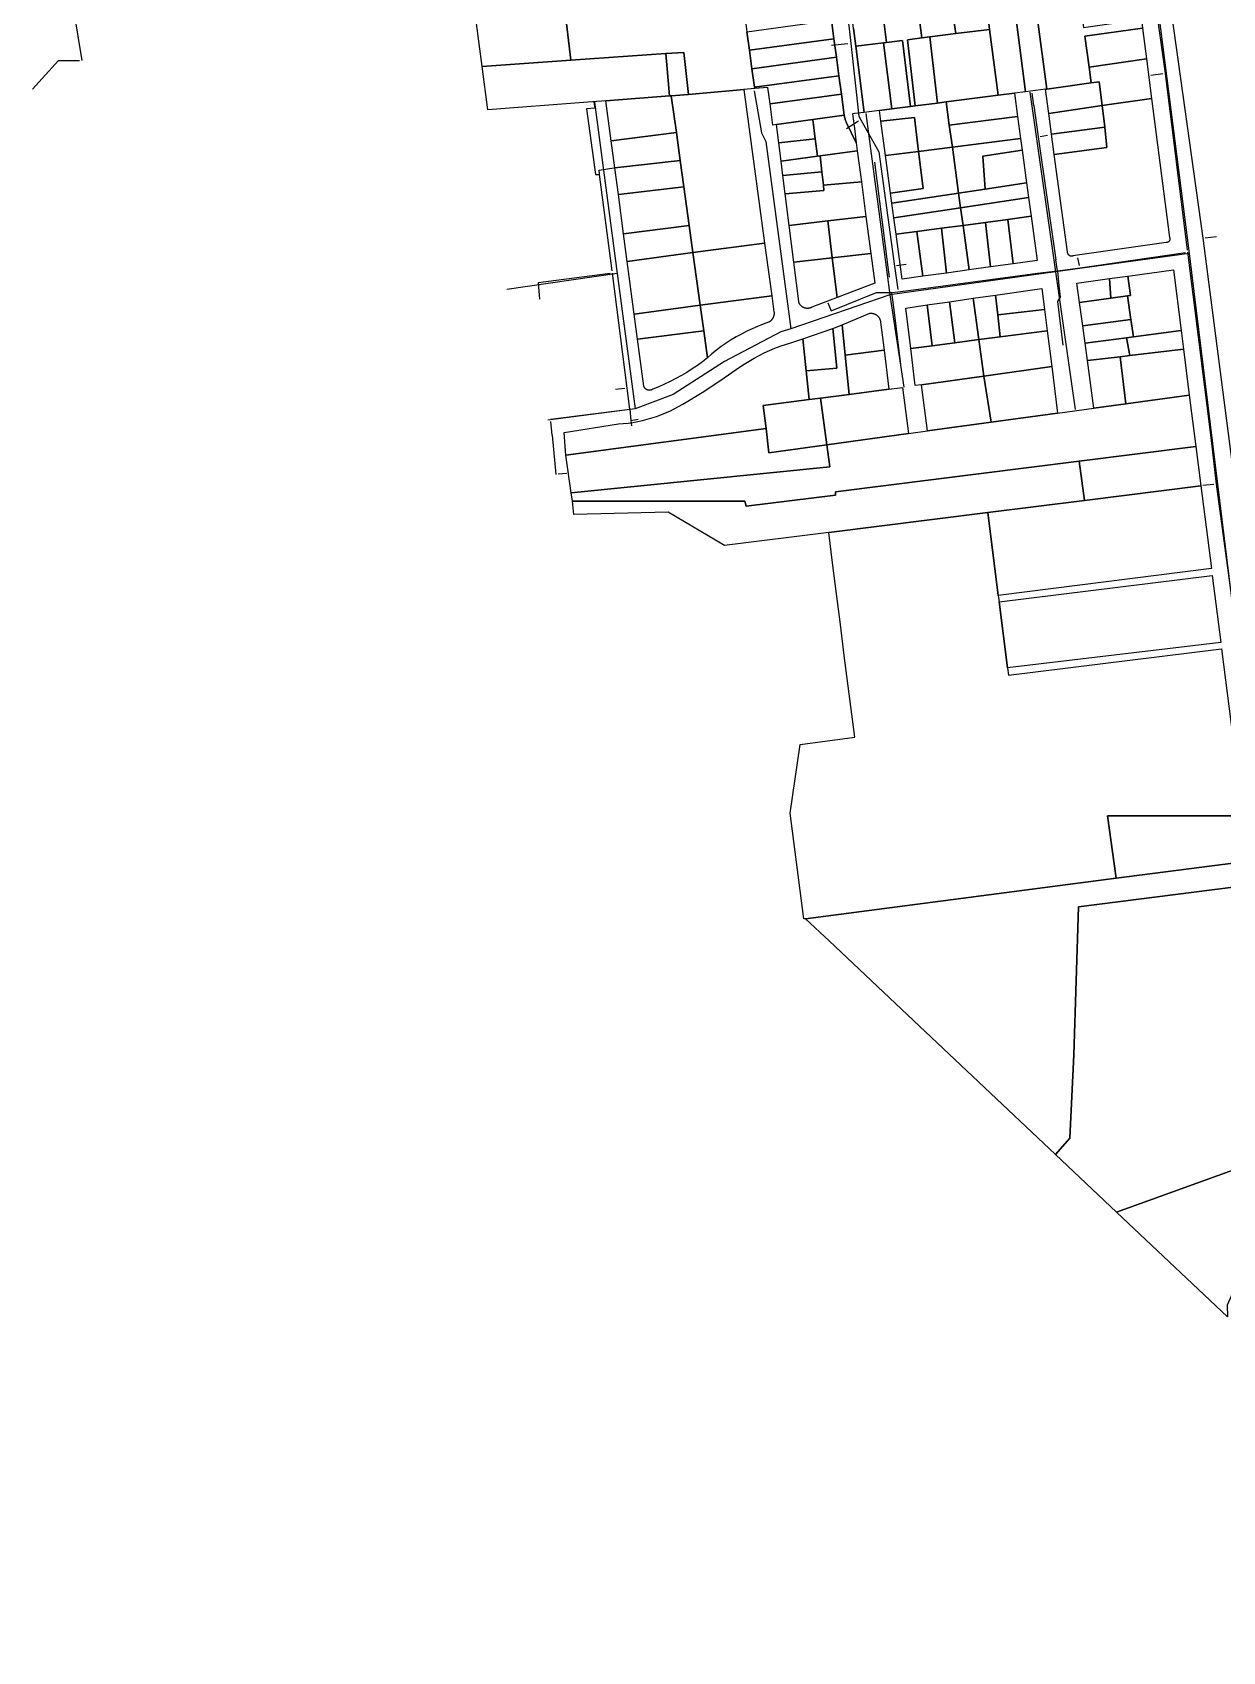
# Model space of a CAD drawing. Extents: x 1876309 to 1899261, y 443723 to 466661.
# Drawn here: x 1889429 to 1892107, y 445657 to 449301 of the extents above; entities that cross this region are included whole.
import ezdxf

# ---------------------------------------------------------------- set-up
doc = ezdxf.new("R2010")
doc.units = 0
doc.header["$MEASUREMENT"] = 0
for name, color, linetype in [('Parcels', 31, 'Continuous'), ('Roads', 7, 'Continuous'), ('Waterlines', 5, 'Continuous')]:
    doc.layers.add(name, color=color, linetype=linetype)

msp = doc.modelspace()

# ---------------------------------------------------------------- linework, layer by layer
at = {"layer": 'Parcels'}
for points in [[(1891011.2, 449511.6), (1891022.6, 449404.5), (1891030.9, 449343.7), (1891036.5, 449302.1), (1891042.2, 449260.5), (1891047.9, 449218.8), (1891053.5, 449177.2), (1891054, 449174), (1891029.5, 449171.8), (1890904.9, 449161.1), (1890894.4, 449255.6), (1890854, 449252.8), (1890640.2, 449237.9), (1890588.1, 449682.8), (1890989.5, 449717.2), (1891004, 449579.5), (1891011.2, 449511.6)], [(1890588.1, 449682.8), (1890640.2, 449237.9), (1890440.9, 449224), (1890383.4, 449663), (1890588.1, 449682.8)], [(1891447.9, 449290.3), (1891429.7, 449288), (1891409.7, 449444.7), (1891482.8, 449454.2), (1891506.5, 449297.7), (1891447.9, 449290.3)], [(1891578.3, 449340.5), (1891582.6, 449307.3), (1891506.5, 449297.7), (1891482.8, 449454.2), (1891562.4, 449464.5), (1891578.3, 449340.5)], [(1891262.2, 449425.6), (1891331, 449434.5), (1891350.3, 449277.9), (1891343.9, 449277.1), (1891281.5, 449269.2), (1891276.5, 449309.6), (1891262.2, 449425.6)], [(1891414.8, 449135.2), (1891404.5, 449133.9), (1891386.9, 449282.5), (1891350.3, 449277.9), (1891331, 449434.5), (1891409.7, 449444.7), (1891429.7, 449288), (1891398, 449284), (1891414.8, 449135.2)], [(1891601.6, 449159), (1891582.6, 449307.3), (1891578.3, 449340.5), (1891586.3, 449341.4), (1891639.8, 449347.8), (1891663.6, 449166.9), (1891638.6, 449163.8), (1891601.6, 449159)], [(1891639.8, 449347.8), (1891687, 449353.3), (1891689.4, 449335.4), (1891711, 449173), (1891708.1, 449172.6), (1891663.6, 449166.9), (1891639.8, 449347.8)], [(1891788.5, 449348.9), (1891793.7, 449311.7), (1891924.1, 449330.1), (1891926.6, 449310.2), (1891796.5, 449291.9), (1891806.2, 449222.6), (1891811.2, 449187.1), (1891711, 449173), (1891689.4, 449335.4), (1891738.9, 449342.1), (1891788.5, 449348.9)], [(1891232.1, 449286.3), (1891042.2, 449260.5), (1891036.5, 449302.1), (1891226.5, 449328), (1891232.1, 449286.3)], [(1891484.8, 449144.1), (1891465, 449141.6), (1891447.9, 449290.3), (1891506.5, 449297.7), (1891582.6, 449307.3), (1891601.6, 449159), (1891484.8, 449144.1)], [(1891806.2, 449222.6), (1891796.5, 449291.9), (1891926.6, 449310.2), (1891935.6, 449240.8), (1891806.2, 449222.6)], [(1891237.8, 449244.7), (1891047.9, 449218.8), (1891042.2, 449260.5), (1891232.1, 449286.3), (1891237.8, 449244.7)], [(1891300, 449120.6), (1891281.5, 449269.2), (1891343.9, 449277.1), (1891362.4, 449128.5), (1891334.6, 449125), (1891300, 449120.6)], [(1891404.5, 449133.9), (1891362.4, 449128.5), (1891343.9, 449277.1), (1891350.3, 449277.9), (1891386.9, 449282.5), (1891404.5, 449133.9)], [(1891414.8, 449135.2), (1891398, 449284), (1891429.7, 449288), (1891447.9, 449290.3), (1891465, 449141.6), (1891414.8, 449135.2)], [(1890862.6, 449157.8), (1890719.3, 449146.7), (1890668.9, 449142.8), (1890453.7, 449126.1), (1890440.9, 449224), (1890640.2, 449237.9), (1890854, 449252.8), (1890862.6, 449157.8)], [(1890854, 449252.8), (1890894.4, 449255.6), (1890904.9, 449161.1), (1890866.4, 449158.1), (1890862.6, 449157.8), (1890854, 449252.8)], [(1891243.5, 449203.1), (1891053.5, 449177.2), (1891047.9, 449218.8), (1891237.8, 449244.7), (1891243.5, 449203.1)], [(1891947, 449151.9), (1891836.1, 449135.7), (1891829.1, 449189.6), (1891811.2, 449187.1), (1891806.2, 449222.6), (1891935.6, 449240.8), (1891947, 449151.9)], [(1891249.1, 449161.5), (1891088.8, 449139.6), (1891083.7, 449176.6), (1891054, 449174), (1891053.5, 449177.2), (1891243.5, 449203.1), (1891249.1, 449161.5)], [(1890862.6, 449157.8), (1890866.4, 449158.1), (1890877.9, 449075.1), (1890731.2, 449056.8), (1890719.3, 449146.7), (1890862.6, 449157.8)], [(1890906.8, 448866), (1890894.7, 448953.2), (1890886.5, 449012.3), (1890877.9, 449075.1), (1890866.4, 449158.1), (1890904.9, 449161.1), (1891029.5, 449171.8), (1891076.4, 448826.5), (1890915.2, 448805), (1890906.8, 448866)], [(1891184.5, 449104.3), (1891103.2, 449093.2), (1891095.2, 449092.1), (1891088.8, 449139.6), (1891249.1, 449161.5), (1891255.6, 449114), (1891184.5, 449104.3)], [(1891491.9, 449092.1), (1891484.8, 449144.1), (1891601.6, 449159), (1891638.6, 449163.8), (1891645.6, 449111.5), (1891491.9, 449092.1)], [(1891836.1, 449135.7), (1891715.6, 449118.1), (1891708.1, 449172.6), (1891711, 449173), (1891811.2, 449187.1), (1891829.1, 449189.6), (1891836.1, 449135.7)], [(1891404.5, 449133.9), (1891414.8, 449135.2), (1891465, 449141.6), (1891484.8, 449144.1), (1891491.9, 449092.1), (1891498.7, 449042.3), (1891422.7, 449032.6), (1891413.5, 449109.2), (1891337.9, 449101), (1891334.6, 449125), (1891362.4, 449128.5), (1891404.5, 449133.9)], [(1891841.5, 449087.1), (1891721.9, 449071.3), (1891715.6, 449118.1), (1891836.1, 449135.7), (1891841.5, 449087.1)], [(1891728.1, 449026.1), (1891846.5, 449041.3), (1891841.5, 449087.1), (1891836.1, 449135.7), (1891947, 449151.9), (1891987.4, 448839.1), (1891987.5, 448838.9), (1891987.6, 448838.6), (1891987.7, 448838.4), (1891987.8, 448838.1), (1891987.9, 448837.9), (1891987.9, 448837.6), (1891988, 448837.4), (1891988.1, 448837.1), (1891988.1, 448836.8), (1891988.1, 448836.6), (1891988.2, 448836.3), (1891988.2, 448836), (1891988.2, 448835.8), (1891988.2, 448835.5), (1891988.2, 448835.2), (1891988.2, 448835), (1891988.1, 448834.7), (1891988.1, 448834.4), (1891988.1, 448834.2), (1891988, 448833.9), (1891987.9, 448833.6), (1891987.9, 448833.4), (1891987.8, 448833.1), (1891987.7, 448832.9), (1891987.6, 448832.6), (1891987.5, 448832.4), (1891987.4, 448832.1), (1891987.2, 448831.9), (1891987.1, 448831.6), (1891987, 448831.4), (1891986.8, 448831.2), (1891986.7, 448831), (1891986.5, 448830.8), (1891986.3, 448830.6), (1891986.1, 448830.4), (1891986, 448830.2), (1891985.8, 448830), (1891985.6, 448829.8), (1891985.4, 448829.6), (1891985.2, 448829.4), (1891984.9, 448829.3), (1891984.7, 448829.1), (1891984.5, 448829), (1891984.3, 448828.9), (1891984, 448828.7), (1891983.8, 448828.6), (1891983.5, 448828.5), (1891983.3, 448828.4), (1891983, 448828.3), (1891982.8, 448828.2), (1891982.5, 448828.1), (1891982.3, 448828.1), (1891982, 448828), (1891981.7, 448828), (1891981.5, 448827.9), (1891981.2, 448827.9), (1891980.9, 448827.9), (1891980.7, 448827.8), (1891980.4, 448827.8), (1891980.1, 448827.8), (1891979.9, 448827.9), (1891770.1, 448797.5), (1891769.8, 448797.4), (1891769.5, 448797.3), (1891769.2, 448797.2), (1891768.8, 448797.1), (1891768.5, 448797.1), (1891768.2, 448797), (1891767.9, 448797), (1891767.6, 448797), (1891767.3, 448797), (1891766.9, 448797), (1891766.6, 448797), (1891766.3, 448797), (1891766, 448797.1), (1891765.7, 448797.1), (1891765.3, 448797.2), (1891765, 448797.3), (1891764.7, 448797.3), (1891764.4, 448797.4), (1891764.1, 448797.5), (1891763.8, 448797.6), (1891763.5, 448797.8), (1891763.2, 448797.9), (1891762.9, 448798), (1891762.6, 448798.2), (1891762.4, 448798.4), (1891762.1, 448798.5), (1891761.8, 448798.7), (1891761.6, 448798.9), (1891761.3, 448799.1), (1891761.1, 448799.3), (1891760.8, 448799.5), (1891760.6, 448799.7), (1891760.4, 448800), (1891760.2, 448800.2), (1891760, 448800.5), (1891759.8, 448800.7), (1891759.6, 448801), (1891759.4, 448801.2), (1891759.2, 448801.5), (1891759.1, 448801.8), (1891758.9, 448802.1), (1891758.8, 448802.4), (1891758.7, 448802.7), (1891758.5, 448803), (1891758.4, 448803.3), (1891758.3, 448803.6), (1891758.2, 448803.9), (1891758.2, 448804.2), (1891758.1, 448804.5), (1891758, 448804.8), (1891758, 448805.1), (1891758, 448805.5), (1891757.9, 448805.8), (1891757.9, 448806.1), (1891757.9, 448806.4), (1891757.9, 448806.7), (1891758, 448807.1), (1891728.1, 449026.1)], [(1891108.3, 449052), (1891103.2, 449093.2), (1891184.5, 449104.3), (1891190.4, 449061.1), (1891108.3, 449052)], [(1891284.9, 449033.9), (1891201.3, 449022.5), (1891195.7, 449021.7), (1891190.4, 449061.1), (1891184.5, 449104.3), (1891255.6, 449114), (1891256, 449112), (1891256.4, 449110.1), (1891256.8, 449108.2), (1891257.3, 449106.4), (1891257.9, 449104.5), (1891258.6, 449102.6), (1891259.3, 449100.8), (1891260, 449099), (1891260.8, 449097.2), (1891282.4, 449052.4), (1891284.9, 449033.9)], [(1891422.7, 449032.6), (1891348.4, 449023.2), (1891337.9, 449101), (1891413.5, 449109.2), (1891422.7, 449032.6)], [(1891498.7, 449042.3), (1891491.9, 449092.1), (1891645.6, 449111.5), (1891652.3, 449061.8), (1891498.7, 449042.3)], [(1891841.5, 449087.1), (1891846.5, 449041.3), (1891728.1, 449026.1), (1891721.9, 449071.3), (1891841.5, 449087.1)], [(1890886.5, 449012.3), (1890739.3, 448996), (1890731.2, 449056.8), (1890877.9, 449075.1), (1890886.5, 449012.3)], [(1891108.3, 449052), (1891190.4, 449061.1), (1891195.7, 449021.7), (1891113.5, 449010.5), (1891108.3, 449052)], [(1891572.6, 448948), (1891512.8, 448939.1), (1891498.7, 449042.3), (1891652.3, 449061.8), (1891655.8, 449035.9), (1891567.1, 449022.3), (1891572.6, 448948)], [(1890894.7, 448953.2), (1890747.3, 448935.5), (1890739.3, 448996), (1890886.5, 449012.3), (1890894.7, 448953.2)], [(1891117.5, 448978.6), (1891113.5, 449010.5), (1891195.7, 449021.7), (1891201.3, 449022.5), (1891205.3, 448986.5), (1891117.5, 448978.6)], [(1891208.5, 448957), (1891205.3, 448986.5), (1891201.3, 449022.5), (1891284.9, 449033.9), (1891294, 448964.5), (1891208.5, 448957)], [(1891422.7, 449032.6), (1891432.7, 448949.2), (1891359.8, 448938.6), (1891348.4, 449023.2), (1891422.7, 449032.6)], [(1891422.7, 449032.6), (1891498.7, 449042.3), (1891512.8, 448939.1), (1891362.8, 448916.6), (1891359.8, 448938.6), (1891432.7, 448949.2), (1891422.7, 449032.6)], [(1891572.6, 448948), (1891567.1, 449022.3), (1891655.8, 449035.9), (1891665.8, 448962), (1891572.6, 448948)], [(1891122.7, 448937.2), (1891117.5, 448978.6), (1891205.3, 448986.5), (1891208.5, 448957), (1891209.8, 448945.1), (1891122.7, 448937.2)], [(1890906.8, 448866), (1890759, 448847.5), (1890747.3, 448935.5), (1890894.7, 448953.2), (1890906.8, 448866)], [(1891208.5, 448957), (1891294, 448964.5), (1891304.3, 448886.5), (1891218.5, 448876.4), (1891131.5, 448866.1), (1891122.7, 448937.2), (1891209.8, 448945.1), (1891208.5, 448957)], [(1891517.3, 448906.1), (1891367.3, 448883.6), (1891362.8, 448916.6), (1891512.8, 448939.1), (1891517.3, 448906.1)], [(1891517.3, 448906.1), (1891512.8, 448939.1), (1891572.6, 448948), (1891665.8, 448962), (1891670.2, 448929), (1891517.3, 448906.1)], [(1891474.5, 448860), (1891418.5, 448852.5), (1891372.3, 448846.4), (1891367.3, 448883.6), (1891517.3, 448906.1), (1891522.7, 448866.4), (1891474.5, 448860)], [(1891573, 448873.1), (1891522.7, 448866.4), (1891517.3, 448906.1), (1891670.2, 448929), (1891675.9, 448886.9), (1891623.4, 448879.9), (1891573, 448873.1)], [(1890915.2, 448805), (1890767.3, 448785.3), (1890759, 448847.5), (1890906.8, 448866), (1890915.2, 448805)], [(1891228.7, 448793.4), (1891141.9, 448783.3), (1891131.5, 448866.1), (1891218.5, 448876.4), (1891228.7, 448793.4)], [(1891228.7, 448793.4), (1891218.5, 448876.4), (1891304.3, 448886.5), (1891315.2, 448803.4), (1891228.7, 448793.4)], [(1891474.5, 448860), (1891522.7, 448866.4), (1891536.4, 448766.1), (1891485.2, 448759.1), (1891474.5, 448860)], [(1891522.7, 448866.4), (1891573, 448873.1), (1891584.5, 448772.7), (1891536.4, 448766.1), (1891522.7, 448866.4)], [(1891573, 448873.1), (1891623.4, 448879.9), (1891635.9, 448779.7), (1891584.5, 448772.7), (1891573, 448873.1)], [(1891635.9, 448779.7), (1891623.4, 448879.9), (1891675.9, 448886.9), (1891689.4, 448787), (1891635.9, 448779.7)], [(1891432.3, 448751.9), (1891386, 448745.5), (1891372.3, 448846.4), (1891418.5, 448852.5), (1891432.3, 448751.9)], [(1891474.5, 448860), (1891485.2, 448759.1), (1891432.3, 448751.9), (1891418.5, 448852.5), (1891474.5, 448860)], [(1890931.6, 448686.5), (1890783.1, 448666.5), (1890767.3, 448785.3), (1890915.2, 448805), (1890931.6, 448686.5)], [(1890931.6, 448686.5), (1890915.2, 448805), (1891076.4, 448826.5), (1891092.5, 448708.1), (1890931.6, 448686.5)], [(1891239.7, 448704), (1891182.7, 448682.1), (1891182.1, 448681.8), (1891181.5, 448681.5), (1891180.8, 448681.2), (1891180.2, 448680.9), (1891179.5, 448680.7), (1891178.8, 448680.5), (1891178.2, 448680.3), (1891177.5, 448680.1), (1891176.8, 448679.9), (1891176.1, 448679.8), (1891175.4, 448679.7), (1891174.7, 448679.6), (1891174, 448679.6), (1891173.3, 448679.5), (1891172.6, 448679.5), (1891171.9, 448679.5), (1891171.2, 448679.6), (1891170.5, 448679.6), (1891169.8, 448679.7), (1891169.1, 448679.8), (1891168.4, 448680), (1891167.7, 448680.1), (1891167, 448680.3), (1891166.4, 448680.5), (1891165.7, 448680.8), (1891165, 448681), (1891164.4, 448681.3), (1891163.8, 448681.6), (1891163.1, 448681.9), (1891162.5, 448682.3), (1891161.9, 448682.6), (1891161.3, 448683), (1891160.7, 448683.4), (1891160.2, 448683.8), (1891159.6, 448684.3), (1891159.1, 448684.7), (1891158.6, 448685.2), (1891158.1, 448685.7), (1891157.6, 448686.2), (1891157.1, 448686.7), (1891156.7, 448687.3), (1891156.3, 448687.8), (1891155.9, 448688.4), (1891155.5, 448689), (1891155.1, 448689.6), (1891154.8, 448690.2), (1891154.4, 448690.8), (1891154.1, 448691.5), (1891153.8, 448692.1), (1891153.6, 448692.8), (1891153.4, 448693.4), (1891153.1, 448694.1), (1891153, 448694.8), (1891141.9, 448783.3), (1891228.7, 448793.4), (1891239.7, 448704)], [(1891315.2, 448803.4), (1891324, 448736.4), (1891239.7, 448704), (1891228.7, 448793.4), (1891315.2, 448803.4)], [(1891892.9, 448707.5), (1891899.8, 448708.4), (1891893.9, 448752.2), (1891995.9, 448766.3), (1892013.3, 448629.5), (1891906.1, 448615.6), (1891900.5, 448654.5), (1891892.9, 448707.5)], [(1891595.5, 448709.4), (1891700, 448724.5), (1891706, 448676.8), (1891600.8, 448664.7), (1891595.5, 448709.4)], [(1891784.7, 448693.1), (1891778.8, 448736.4), (1891852.1, 448746.5), (1891855.2, 448702.5), (1891784.7, 448693.1)], [(1891892.9, 448707.5), (1891855.2, 448702.5), (1891852.1, 448746.5), (1891893.9, 448752.2), (1891899.8, 448708.4), (1891892.9, 448707.5)], [(1890939.5, 448628.8), (1890790.6, 448610.1), (1890783.1, 448666.5), (1890931.6, 448686.5), (1890939.5, 448628.8)], [(1891092.5, 448708.1), (1891097.4, 448672.1), (1891097.5, 448671.3), (1891097.6, 448670.5), (1891097.6, 448669.7), (1891097.7, 448668.9), (1891097.7, 448668.2), (1891097.6, 448667.4), (1891097.6, 448666.6), (1891097.5, 448665.8), (1891097.4, 448665), (1891097.3, 448664.2), (1891097.1, 448663.4), (1891096.9, 448662.7), (1891096.7, 448661.9), (1891096.4, 448661.1), (1891096.2, 448660.4), (1891095.9, 448659.7), (1891095.6, 448658.9), (1891095.2, 448658.2), (1891094.8, 448657.5), (1891094.5, 448656.8), (1891094, 448656.1), (1891093.6, 448655.5), (1891093.1, 448654.8), (1891092.7, 448654.2), (1891092.1, 448653.6), (1891091.6, 448653), (1891091.1, 448652.4), (1891090.5, 448651.9), (1891089.9, 448651.3), (1891089.3, 448650.8), (1891088.7, 448650.3), (1891088.1, 448649.9), (1891087.4, 448649.4), (1891086.7, 448649), (1891086.1, 448648.6), (1891085.4, 448648.2), (1891072.8, 448643.8), (1891060.3, 448639), (1891048.1, 448633.7), (1891036, 448628), (1891024.1, 448621.9), (1891012.4, 448615.4), (1891001, 448608.5), (1890989.8, 448601.2), (1890978.9, 448593.6), (1890968.3, 448585.5), (1890957.9, 448577.1), (1890947.8, 448568.4), (1890939.5, 448628.8), (1890931.6, 448686.5), (1891092.5, 448708.1)], [(1891441.8, 448687.2), (1891453.6, 448595.5), (1891405, 448589.2), (1891394, 448680.3), (1891441.8, 448687.2)], [(1891492, 448694.5), (1891504.4, 448602.1), (1891453.6, 448595.5), (1891441.8, 448687.2), (1891492, 448694.5)], [(1891492, 448694.5), (1891545.6, 448702.2), (1891558.5, 448609.2), (1891504.4, 448602.1), (1891492, 448694.5)], [(1891545.6, 448702.2), (1891595.5, 448709.4), (1891600.8, 448664.7), (1891606.5, 448615.4), (1891558.5, 448609.2), (1891545.6, 448702.2)], [(1891900.5, 448654.5), (1891792, 448640.2), (1891784.7, 448693.1), (1891855.2, 448702.5), (1891892.9, 448707.5), (1891900.5, 448654.5)], [(1891250.5, 448642.4), (1891313.4, 448668.7), (1891314.1, 448668.7), (1891314.9, 448668.8), (1891315.7, 448668.8), (1891316.4, 448668.7), (1891317.2, 448668.7), (1891318, 448668.6), (1891318.7, 448668.5), (1891319.5, 448668.4), (1891320.2, 448668.2), (1891321, 448668), (1891321.7, 448667.8), (1891322.4, 448667.6), (1891323.2, 448667.4), (1891323.9, 448667.1), (1891324.6, 448666.8), (1891325.3, 448666.4), (1891325.9, 448666.1), (1891326.6, 448665.7), (1891327.3, 448665.3), (1891327.9, 448664.9), (1891328.5, 448664.4), (1891329.1, 448664), (1891329.7, 448663.5), (1891330.3, 448663), (1891330.8, 448662.4), (1891331.4, 448661.9), (1891331.9, 448661.3), (1891332.4, 448660.7), (1891332.9, 448660.1), (1891333.3, 448659.5), (1891333.7, 448658.9), (1891334.1, 448658.2), (1891334.5, 448657.6), (1891334.9, 448656.9), (1891335.2, 448656.2), (1891335.6, 448655.5), (1891335.8, 448654.8), (1891336.1, 448654.1), (1891336.3, 448653.4), (1891336.6, 448652.6), (1891336.8, 448651.9), (1891336.9, 448651.1), (1891337.1, 448650.4), (1891337.2, 448649.6), (1891337.2, 448648.9), (1891345, 448585.4), (1891257.5, 448574.6), (1891250.5, 448642.4)], [(1891600.8, 448664.7), (1891706, 448676.8), (1891712, 448629.2), (1891606.5, 448615.4), (1891600.8, 448664.7)], [(1891900.5, 448654.5), (1891906.1, 448615.6), (1891890.6, 448613.6), (1891797.3, 448601.5), (1891792, 448640.2), (1891900.5, 448654.5)], [(1891176.7, 448474.6), (1891073.3, 448461.2), (1891079.5, 448409.2), (1890629.2, 448349), (1890625.5, 448400.2), (1890747.6, 448419.5), (1890758.5, 448420.4), (1890769.3, 448421.5), (1890780.1, 448423.1), (1890790.9, 448425), (1890801.5, 448427.3), (1890812.1, 448430), (1890822.6, 448433), (1890833, 448436.4), (1890843.2, 448440.1), (1890853.4, 448444.2), (1890863.3, 448448.6), (1890873.1, 448453.4), (1890882.8, 448458.5), (1890892.3, 448463.9), (1890935.7, 448490.2), (1890978.2, 448518), (1891019.8, 448547.1), (1891030.5, 448554.3), (1891041.4, 448561.1), (1891052.5, 448567.6), (1891063.9, 448573.7), (1891075.4, 448579.4), (1891087.1, 448584.8), (1891099, 448589.7), (1891111.1, 448594.2), (1891123.3, 448598.3), (1891135.6, 448602), (1891162.7, 448610.7), (1891170.1, 448539.2), (1891176.7, 448474.6)], [(1890947.8, 448568.4), (1890936.6, 448559.6), (1890925.2, 448551.2), (1890913.5, 448543.2), (1890901.5, 448535.6), (1890889.3, 448528.3), (1890876.9, 448521.5), (1890864.2, 448515), (1890851.4, 448508.9), (1890838.4, 448503.3), (1890825.2, 448498.1), (1890824.8, 448497.8), (1890824.4, 448497.5), (1890824.1, 448497.3), (1890823.7, 448497), (1890823.3, 448496.8), (1890822.9, 448496.6), (1890822.5, 448496.4), (1890822.1, 448496.2), (1890821.6, 448496.1), (1890821.2, 448495.9), (1890820.8, 448495.8), (1890820.4, 448495.7), (1890819.9, 448495.6), (1890819.5, 448495.5), (1890819, 448495.4), (1890818.6, 448495.3), (1890818.2, 448495.3), (1890817.7, 448495.3), (1890817.3, 448495.3), (1890816.8, 448495.3), (1890816.4, 448495.3), (1890815.9, 448495.3), (1890815.5, 448495.4), (1890815, 448495.4), (1890814.6, 448495.5), (1890814.1, 448495.6), (1890813.7, 448495.7), (1890813.3, 448495.8), (1890812.9, 448496), (1890812.4, 448496.1), (1890812, 448496.3), (1890811.6, 448496.5), (1890811.2, 448496.7), (1890810.8, 448496.9), (1890810.4, 448497.1), (1890810, 448497.3), (1890809.7, 448497.6), (1890809.3, 448497.8), (1890808.9, 448498.1), (1890808.6, 448498.4), (1890808.3, 448498.7), (1890807.9, 448499), (1890807.6, 448499.3), (1890807.3, 448499.7), (1890807, 448500), (1890806.8, 448500.4), (1890806.5, 448500.7), (1890806.2, 448501.1), (1890806, 448501.5), (1890805.8, 448501.9), (1890805.6, 448502.3), (1890805.4, 448502.7), (1890805.2, 448503.1), (1890805, 448503.5), (1890804.8, 448503.9), (1890804.7, 448504.3), (1890804.6, 448504.8), (1890790.6, 448610.1), (1890939.5, 448628.8), (1890947.8, 448568.4)], [(1891229.5, 448634.3), (1891239, 448544.8), (1891170.1, 448539.2), (1891162.7, 448610.7), (1891229.5, 448634.3)], [(1891257.5, 448574.6), (1891266.5, 448486.1), (1891202.1, 448477.8), (1891176.7, 448474.6), (1891170.1, 448539.2), (1891239, 448544.8), (1891229.5, 448634.3), (1891250.5, 448642.4), (1891257.5, 448574.6)], [(1891558.5, 448609.2), (1891606.5, 448615.4), (1891712, 448629.2), (1891722.2, 448548.8), (1891569.9, 448526.8), (1891558.5, 448609.2)], [(1891890.6, 448613.6), (1891897.8, 448573.3), (1891876.5, 448570.8), (1891802.7, 448562), (1891797.3, 448601.5), (1891890.6, 448613.6)], [(1891890.6, 448613.6), (1891906.1, 448615.6), (1892013.3, 448629.5), (1892018.6, 448587.8), (1891897.8, 448573.3), (1891890.6, 448613.6)], [(1891257.5, 448574.6), (1891345, 448585.4), (1891355.6, 448497.6), (1891266.5, 448486.1), (1891257.5, 448574.6)], [(1891504.4, 448602.1), (1891558.5, 448609.2), (1891569.9, 448526.8), (1891429.5, 448507.9), (1891415.1, 448505.9), (1891405, 448589.2), (1891453.6, 448595.5), (1891504.4, 448602.1)], [(1891876.5, 448570.8), (1891897.8, 448573.3), (1892018.6, 448587.8), (1892031.8, 448484.5), (1891888.9, 448464.9), (1891876.5, 448570.8)], [(1891585.7, 448423.3), (1891569.9, 448526.8), (1891722.2, 448548.8), (1891735.4, 448443.9), (1891585.7, 448423.3)], [(1891888.9, 448464.9), (1891816.7, 448455), (1891802.7, 448562), (1891876.5, 448570.8), (1891888.9, 448464.9)], [(1891202.1, 448477.8), (1891266.5, 448486.1), (1891355.6, 448497.6), (1891386.2, 448501.5), (1891400, 448397.9), (1891216.5, 448372.7), (1891202.1, 448477.8)], [(1891585.7, 448423.3), (1891442.6, 448403.7), (1891429.5, 448507.9), (1891569.9, 448526.8), (1891585.7, 448423.3)], [(1891784, 448335.4), (1891235.9, 448266.4), (1891235.9, 448259.2), (1891034.9, 448234.6), (1891031.9, 448245.5), (1890644, 448245.5), (1890641.3, 448264.3), (1891223.3, 448323.1), (1891216.5, 448372.7), (1891400, 448397.9), (1891442.6, 448403.7), (1891585.7, 448423.3), (1891735.4, 448443.9), (1891816.7, 448455), (1891888.9, 448464.9), (1892031.8, 448484.5), (1892046.5, 448368.4), (1891915.3, 448351.9), (1891784, 448335.4)], [(1891079.5, 448409.2), (1891073.3, 448461.2), (1891176.7, 448474.6), (1891202.1, 448477.8), (1891216.5, 448372.7), (1891086, 448354.8), (1891079.5, 448409.2)], [(1891216.5, 448372.7), (1891223.3, 448323.1), (1890641.3, 448264.3), (1890629.2, 448349), (1891079.5, 448409.2), (1891086, 448354.8), (1891216.5, 448372.7)], [(1892057.7, 448280.5), (1891795.9, 448247.6), (1891784, 448335.4), (1891915.3, 448351.9), (1892046.5, 448368.4), (1892057.7, 448280.5)], [(1891784, 448335.4), (1891795.9, 448247.6), (1891578.3, 448220.3), (1891220.5, 448175.3), (1890986.2, 448145.9), (1890859.2, 448220.7), (1890647.3, 448215.7), (1890644, 448245.5), (1891031.9, 448245.5), (1891034.9, 448234.6), (1891235.9, 448259.2), (1891235.9, 448266.4), (1891784, 448335.4)], [(1892057.7, 448280.5), (1892081.4, 448094.2), (1891602.1, 448033.6), (1891578.3, 448220.3), (1891795.9, 448247.6), (1892057.7, 448280.5)], [(1891622.9, 447870.5), (1891625, 447854.5), (1892104.4, 447913.3), (1892152.1, 447538.1), (1891847.8, 447538.1), (1891867.6, 447397.3), (1891168.6, 447306.2), (1891164.8, 447305.7), (1891133.7, 447543.7), (1891156.4, 447698.3), (1891279.1, 447715.1), (1891255.7, 447898.7), (1891246.9, 447968.1), (1891238, 448037.5), (1891229.2, 448107), (1891220.5, 448175.3), (1891578.3, 448220.3), (1891602.1, 448033.6), (1891603.9, 448019.4), (1891622.9, 447870.5)], [(1891622.9, 447870.5), (1891603.9, 448019.4), (1892083.4, 448078.2), (1892102.5, 447928.1), (1891622.9, 447870.5)], [(1892165.1, 447436.1), (1891867.6, 447397.3), (1891847.8, 447538.1), (1892152.1, 447538.1), (1892165.1, 447436.1)], [(1891571, 446926.4), (1891411.6, 447076.9), (1891221.6, 447256.3), (1891168.6, 447306.2), (1891867.6, 447397.3), (1892165.1, 447436.1), (1892171.9, 447382.7), (1891782.7, 447332.9), (1891771.8, 447000), (1891763.3, 446812.5), (1891730.6, 446775.8), (1891571, 446926.4)], [(1891730.6, 446775.8), (1891763.3, 446812.5), (1891771.8, 447000), (1891782.7, 447332.9), (1892171.9, 447382.7), (1892220.6, 447000), (1892248.5, 446783.1), (1891868, 446646.1), (1891730.6, 446775.8)], [(1892117.4, 446410.6), (1891868, 446646.1), (1892248.5, 446783.1), (1892236.7, 446705.6), (1892117.2, 446436.6), (1892117.4, 446410.6)]]:
    msp.add_lwpolyline(points, close=True, dxfattribs=at)
msp.add_lwpolyline([(1891276.5, 449309.6), (1891281.5, 449269.2), (1891300, 449120.6), (1891300, 449120.6), (1891278.4, 449117.8), (1891274, 449117.3), (1891278.3, 449084.1), (1891282.4, 449052.4), (1891260.8, 449097.2), (1891260, 449099), (1891259.3, 449100.8), (1891258.6, 449102.6), (1891257.9, 449104.5), (1891257.3, 449106.4), (1891256.8, 449108.2), (1891256.4, 449110.1), (1891256, 449112), (1891255.6, 449114), (1891249.1, 449161.5), (1891243.5, 449203.1), (1891237.8, 449244.7), (1891232.1, 449286.3), (1891226.5, 449328)], dxfattribs=at)
at = {"layer": 'Roads'}
for p, q in [((1891936.9, 449544), (1892031.7, 448803)), ((1891672.7, 449165.9), (1891730.7, 448761.7)), ((1890693.3, 449143.4), (1890744.6, 448758.4)), ((1891304.1, 449118), (1891358.1, 448709.8)), ((1892031.7, 448803), (1891730.7, 448761.7)), ((1890744.6, 448758.4), (1890496.1, 448721.7)), ((1890744.6, 448758.4), (1890785.5, 448453.4)), ((1891730.7, 448761.7), (1891358.1, 448709.8)), ((1891730.7, 448761.7), (1891775.4, 448451.8)), ((1891358.1, 448709.8), (1891135, 448633.9)), ((1891358.1, 448709.8), (1891389.2, 448502)), ((1890785.5, 448453.4), (1890588.4, 448428))]:
    msp.add_line(p, q, dxfattribs=at)
for points in [[(1891052.6, 449169.4), (1891069.7, 449074.3), (1891079.4, 449054.9), (1891135, 448633.9)], [(1892031.7, 448803), (1892277.9, 446794), (1892280.5, 446758), (1892280.9, 446726.2), (1892278.3, 446698.1), (1892275.3, 446673.4), (1892266.6, 446604.5), (1892256.2, 446534.2), (1892248.3, 446471.7), (1892240.5, 446406.6), (1892235.3, 446344.1), (1892232.7, 446284.2), (1892237.9, 446195.6), (1892248.6, 446103), (1892262.4, 446000.8), (1892283.5, 445911.4), (1892306.8, 445837.6), (1892315, 445780.7), (1892311.3, 445726), (1892297.7, 445676.8), (1892274.9, 445632.7)], [(1891135, 448633.9), (1891112.7, 448627.1), (1890986.3, 448559.9), (1890870.7, 448485.8), (1890785.5, 448453.4)]]:
    msp.add_lwpolyline(points, dxfattribs=at)
at = {"layer": 'Waterlines', "color": 3}
for p, q in [((1891944.2, 449683.1), (1892062.6, 448837.5)), ((1892062.6, 448837.5), (1892172, 447993))]:
    msp.add_line(p, q, dxfattribs=at)
at = {"layer": 'Waterlines', "color": 5}
for p, q in [((1891938.9, 449488.9), (1891977.3, 449208.2)), ((1891972.4, 449207.5), (1891945.5, 449203.9)), ((1891977.3, 449208.2), (1892027.2, 448810.5)), ((1892067.5, 448838.1), (1892093.3, 448841.1)), ((1891784.9, 448775.8), (1891780.9, 448793)), ((1891786, 448771), (1892022.9, 448805)), ((1892027.8, 448805.7), (1892051.6, 448615.9)), ((1892051.6, 448615.8), (1892080, 448389)), ((1892080, 448389), (1892092, 448284)), ((1892087.1, 448283.5), (1892062.4, 448281.3)), ((1892092, 448284), (1892166.9, 447730.1))]:
    msp.add_line(p, q, dxfattribs=at)
for points in [[(1889477.8, 449617.1), (1889539.9, 449237)], [(1891253.3, 449427.2), (1891270.1, 449275.7)], [(1891263.8, 449275.1), (1891227, 449271.4)], [(1891270.1, 449275.7), (1891288.2, 449111.9)], [(1889429, 449173), (1889488, 449237), (1889535.3, 449237)], [(1891681.8, 449136), (1891678.1, 449164)], [(1890691.8, 449144), (1890694.2, 449130), (1890675.5, 449128.8)], [(1890675.5, 449128.8), (1890696.1, 448980.8), (1890705.2, 448980.7)], [(1891681.8, 449136), (1891691.8, 449065.7)], [(1891287.8, 449101), (1891260.6, 449083.4)], [(1891288.2, 449111.9), (1891292.5, 449104)], [(1891292.5, 449104), (1891333.6, 449032), (1891368.2, 448774.7)], [(1891691.8, 449065.7), (1891731.4, 448789.1)], [(1891696.6, 449066.4), (1891712.9, 449069)], [(1890703.8, 448990.9), (1890736.8, 448995.5)], [(1890705.2, 448980.7), (1890703.8, 448990.9)], [(1890733.4, 448763.8), (1890705.2, 448980.7)], [(1891357.5, 448749.9), (1891354.6, 448772.6), (1891340.8, 448879.1), (1891324.2, 449008.5)], [(1890729, 448758.3), (1890567, 448737)], [(1890767, 448500), (1890734, 448759)], [(1891368.2, 448774.7), (1891375.7, 448721.8)], [(1891394.7, 448778.1), (1891373, 448775.3)], [(1891376.4, 448716.9), (1891400, 448720), (1891690, 448759)], [(1891690, 448759), (1891735, 448764)], [(1891735, 448764), (1891731.4, 448789.1)], [(1891735, 448764), (1891786, 448771)], [(1891735, 448764), (1891738, 448730)], [(1890567, 448737), (1890570, 448700)], [(1891738, 448730), (1891741, 448705), (1891735, 448695), (1891747, 448597)], [(1891218.7, 448692.4), (1891226, 448674)], [(1891226, 448674), (1891328, 448715)], [(1891328, 448715), (1891362, 448715)], [(1891362, 448715), (1891376.4, 448716.9)], [(1891362, 448715), (1891368, 448670)], [(1891368, 448670), (1891382, 448553)], [(1890762.1, 448499.4), (1890740.9, 448496.7)], [(1890773, 448453), (1890767, 448500)], [(1890595, 448430), (1890761.1, 448451.5)], [(1890761.1, 448451.5), (1890773, 448453)], [(1890773, 448453), (1890775.7, 448427.3)], [(1890775.7, 448427.3), (1890791.7, 448430.6)], [(1890598.5, 448394), (1890595.5, 448425.2)], [(1890598.5, 448394), (1890607, 448306)], [(1890775.7, 448427.3), (1890777, 448415)], [(1890631.5, 448308), (1890612, 448306.4)]]:
    msp.add_lwpolyline(points, dxfattribs=at)

doc.saveas('drawing.dxf')
